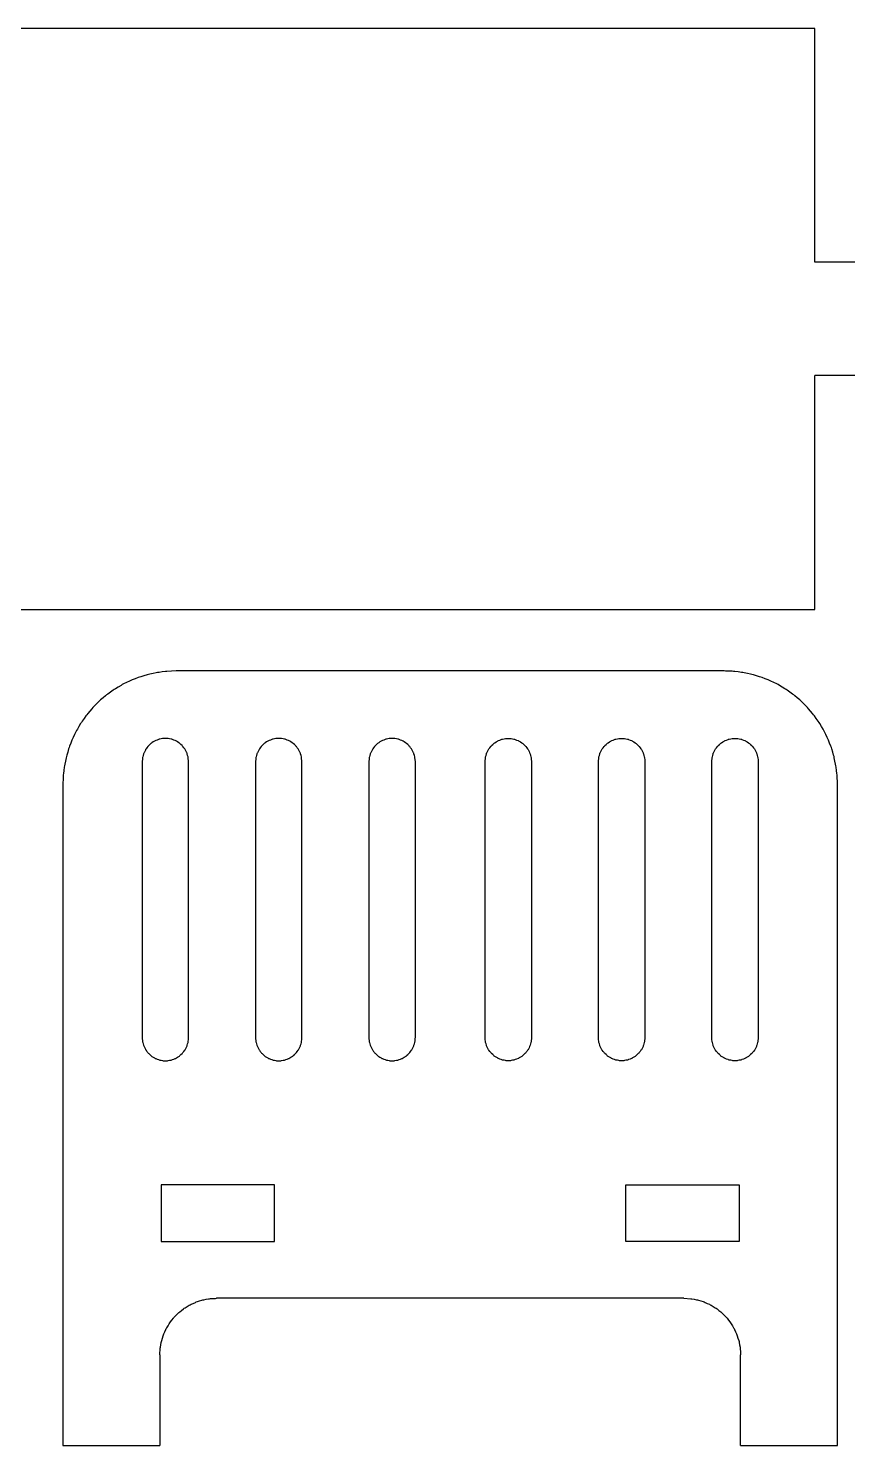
# Model space of a CAD drawing. Header units: centimetres. Extents: x -35.8 to 32.7, y -21 to 21.1.
# Drawn here: x -7.12 to 0.11, y 7.9 to 20.4 of the extents above; entities that cross this region are included whole.
import ezdxf

# ---------------------------------------------------------------- set-up
doc = ezdxf.new("R2010")
doc.units = ezdxf.units.CM
doc.header["$MEASUREMENT"] = 0
doc.layers.add('Capa 1', color=7, linetype='Continuous')

msp = doc.modelspace()

# ---------------------------------------------------------------- linework, layer by layer
at = {"layer": 'Capa 1', "color": 1, "lineweight": 25}
for points in [[(-0.18184, 20.40092), (-0.18184, 20.40092), (-13.84852, 20.40092), (-13.84852, 20.40092)], [(-0.18184, 18.3384), (-0.18184, 18.3384), (-0.18184, 20.40092), (-0.18184, 20.40092)], [(0.31815, 18.3384), (0.31815, 18.3384), (-0.18184, 18.3384), (-0.18184, 18.3384)], [(0.31815, 17.33842), (0.31815, 17.33842), (-0.18184, 17.33842), (-0.18184, 17.33842)], [(-0.18184, 15.2759), (-0.18184, 15.2759), (-0.18184, 17.33842), (-0.18184, 17.33842)], [(-13.84852, 15.2759), (-13.84852, 15.2759), (-0.18184, 15.2759), (-0.18184, 15.2759)], [(-0.98195, 14.73232), (-0.98195, 14.73232), (-5.81525, 14.73232), (-5.81525, 14.73232)], [(-6.1161, 13.93233), (-6.1161, 13.93233), (-6.1161, 11.49897), (-6.1161, 11.49897)], [(-5.7061, 11.49897), (-5.7061, 11.49897), (-5.7061, 13.93233), (-5.7061, 13.93233)], [(-5.11612, 13.93233), (-5.11612, 13.93233), (-5.11612, 11.49897), (-5.11612, 11.49897)], [(-4.70608, 11.49897), (-4.70608, 11.49897), (-4.70608, 13.93233), (-4.70608, 13.93233)], [(-4.1161, 13.93233), (-4.1161, 13.93233), (-4.1161, 11.49897), (-4.1161, 11.49897)], [(-3.7061, 11.49897), (-3.7061, 11.49897), (-3.7061, 13.93233), (-3.7061, 13.93233)], [(-3.0911, 11.49897), (-3.0911, 11.49897), (-3.0911, 13.93233), (-3.0911, 13.93233)], [(-2.6811, 13.93233), (-2.6811, 13.93233), (-2.6811, 11.49897), (-2.6811, 11.49897)], [(-2.09108, 11.49897), (-2.09108, 11.49897), (-2.09108, 13.93233), (-2.09108, 13.93233)], [(-1.68109, 13.93233), (-1.68109, 13.93233), (-1.68109, 11.49897), (-1.68109, 11.49897)], [(-1.0911, 11.49897), (-1.0911, 11.49897), (-1.0911, 13.93233), (-1.0911, 13.93233)], [(-0.6811, 13.93233), (-0.6811, 13.93233), (-0.6811, 11.49897), (-0.6811, 11.49897)], [(-6.81527, 13.73234), (-6.81527, 13.73234), (-6.81527, 7.89898), (-6.81527, 7.89898)], [(0.01807, 7.89898), (0.01807, 7.89898), (0.01807, 13.73234), (0.01807, 13.73234)], [(-5.9486, 10.19899), (-5.9486, 10.19899), (-5.9486, 9.69899), (-5.9486, 9.69899)], [(-4.94858, 10.19899), (-4.94858, 10.19899), (-5.9486, 10.19899), (-5.9486, 10.19899)], [(-4.94858, 9.69899), (-4.94858, 9.69899), (-4.94858, 10.19899), (-4.94858, 10.19899)], [(-1.84858, 10.19899), (-1.84858, 10.19899), (-0.8486, 10.19899), (-0.8486, 10.19899)], [(-1.84858, 9.69899), (-1.84858, 9.69899), (-1.84858, 10.19899), (-1.84858, 10.19899)], [(-0.8486, 10.19899), (-0.8486, 10.19899), (-0.8486, 9.69899), (-0.8486, 9.69899)], [(-5.9486, 9.69899), (-5.9486, 9.69899), (-4.94858, 9.69899), (-4.94858, 9.69899)], [(-0.8486, 9.69899), (-0.8486, 9.69899), (-1.84858, 9.69899), (-1.84858, 9.69899)], [(-1.3361, 9.199), (-1.3361, 9.199), (-5.4611, 9.199), (-5.4611, 9.199)], [(-5.96109, 8.69897), (-5.96109, 8.69897), (-5.96109, 7.89898), (-5.96109, 7.89898)], [(-0.83611, 7.89898), (-0.83611, 7.89898), (-0.83611, 8.69897), (-0.83611, 8.69897)], [(-6.81527, 7.89898), (-6.81527, 7.89898), (-5.96109, 7.89898), (-5.96109, 7.89898)], [(-0.83611, 7.89898), (-0.83611, 7.89898), (0.01807, 7.89898), (0.01807, 7.89898)]]:
    msp.add_open_spline(points, degree=3, dxfattribs=at)
for points, knots in [([(-5.81525, 14.73232), (-5.81525, 14.73232), (-5.89784, 14.7289), (-5.89784, 14.7289), (-5.89784, 14.7289), (-5.89784, 14.7289), (-5.97986, 14.7187), (-5.97986, 14.7187), (-5.97986, 14.7187), (-5.97986, 14.7187), (-6.06075, 14.70174), (-6.06075, 14.70174), (-6.06075, 14.70174), (-6.06075, 14.70174), (-6.13995, 14.67813), (-6.13995, 14.67813), (-6.13995, 14.67813), (-6.13995, 14.67813), (-6.21696, 14.64811), (-6.21696, 14.64811), (-6.21696, 14.64811), (-6.21696, 14.64811), (-6.29122, 14.61181), (-6.29122, 14.61181), (-6.29122, 14.61181), (-6.29122, 14.61181), (-6.3622, 14.56948), (-6.3622, 14.56948), (-6.3622, 14.56948), (-6.3622, 14.56948), (-6.42947, 14.52147), (-6.42947, 14.52147), (-6.42947, 14.52147), (-6.42947, 14.52147), (-6.49255, 14.46806), (-6.49255, 14.46806), (-6.49255, 14.46806), (-6.49255, 14.46806), (-6.55101, 14.4096), (-6.55101, 14.4096), (-6.55101, 14.4096), (-6.55101, 14.4096), (-6.60442, 14.34652), (-6.60442, 14.34652), (-6.60442, 14.34652), (-6.60442, 14.34652), (-6.65243, 14.27928), (-6.65243, 14.27928), (-6.65243, 14.27928), (-6.65243, 14.27928), (-6.69473, 14.20827), (-6.69473, 14.20827), (-6.69473, 14.20827), (-6.69473, 14.20827), (-6.73103, 14.13401), (-6.73103, 14.13401), (-6.73103, 14.13401), (-6.73103, 14.13401), (-6.76109, 14.05703), (-6.76109, 14.05703), (-6.76109, 14.05703), (-6.76109, 14.05703), (-6.78465, 13.9778), (-6.78465, 13.9778), (-6.78465, 13.9778), (-6.78465, 13.9778), (-6.80162, 13.89691), (-6.80162, 13.89691), (-6.80162, 13.89691), (-6.80162, 13.89691), (-6.81185, 13.81492), (-6.81185, 13.81492), (-6.81185, 13.81492), (-6.81185, 13.81492), (-6.81527, 13.73234), (-6.81527, 13.73234)], [0, 0, 0, 0, 0.05, 0.05, 0.05, 0.05000001, 0.1, 0.1, 0.1, 0.10000001, 0.15, 0.15, 0.15, 0.15000001, 0.2, 0.2, 0.2, 0.20000001, 0.25, 0.25, 0.25, 0.25000001, 0.3, 0.3, 0.3, 0.30000001, 0.35, 0.35, 0.35, 0.35000001, 0.4, 0.4, 0.4, 0.40000001, 0.45, 0.45, 0.45, 0.45000001, 0.5, 0.5, 0.5, 0.50000001, 0.55, 0.55, 0.55, 0.55000001, 0.6, 0.6, 0.6, 0.60000001, 0.65, 0.65, 0.65, 0.65000001, 0.7, 0.7, 0.7, 0.70000001, 0.75, 0.75, 0.75, 0.75000001, 0.8, 0.8, 0.8, 0.80000001, 0.85, 0.85, 0.85, 0.85000001, 0.9, 0.9, 0.9, 0.90000001, 1, 1, 1, 1]), ([(0.01807, 13.73234), (0.01807, 13.73234), (0.01465, 13.81492), (0.01465, 13.81492), (0.01465, 13.81492), (0.01465, 13.81492), (0.00442, 13.89691), (0.00442, 13.89691), (0.00442, 13.89691), (0.00442, 13.89691), (-0.01255, 13.9778), (-0.01255, 13.9778), (-0.01255, 13.9778), (-0.01255, 13.9778), (-0.03612, 14.05703), (-0.03612, 14.05703), (-0.03612, 14.05703), (-0.03612, 14.05703), (-0.06617, 14.13401), (-0.06617, 14.13401), (-0.06617, 14.13401), (-0.06617, 14.13401), (-0.10248, 14.20827), (-0.10248, 14.20827), (-0.10248, 14.20827), (-0.10248, 14.20827), (-0.14477, 14.27928), (-0.14477, 14.27928), (-0.14477, 14.27928), (-0.14477, 14.27928), (-0.19279, 14.34652), (-0.19279, 14.34652), (-0.19279, 14.34652), (-0.19279, 14.34652), (-0.2462, 14.4096), (-0.2462, 14.4096), (-0.2462, 14.4096), (-0.2462, 14.4096), (-0.30465, 14.46806), (-0.30465, 14.46806), (-0.30465, 14.46806), (-0.30465, 14.46806), (-0.36773, 14.52147), (-0.36773, 14.52147), (-0.36773, 14.52147), (-0.36773, 14.52147), (-0.43497, 14.56948), (-0.43497, 14.56948), (-0.43497, 14.56948), (-0.43497, 14.56948), (-0.50598, 14.61181), (-0.50598, 14.61181), (-0.50598, 14.61181), (-0.50598, 14.61181), (-0.58024, 14.64811), (-0.58024, 14.64811), (-0.58024, 14.64811), (-0.58024, 14.64811), (-0.65722, 14.67813), (-0.65722, 14.67813), (-0.65722, 14.67813), (-0.65722, 14.67813), (-0.73645, 14.70174), (-0.73645, 14.70174), (-0.73645, 14.70174), (-0.73645, 14.70174), (-0.81734, 14.7187), (-0.81734, 14.7187), (-0.81734, 14.7187), (-0.81734, 14.7187), (-0.89937, 14.7289), (-0.89937, 14.7289), (-0.89937, 14.7289), (-0.89937, 14.7289), (-0.98195, 14.73232), (-0.98195, 14.73232)], [0, 0, 0, 0, 0.05, 0.05, 0.05, 0.05000001, 0.1, 0.1, 0.1, 0.10000001, 0.15, 0.15, 0.15, 0.15000001, 0.2, 0.2, 0.2, 0.20000001, 0.25, 0.25, 0.25, 0.25000001, 0.3, 0.3, 0.3, 0.30000001, 0.35, 0.35, 0.35, 0.35000001, 0.4, 0.4, 0.4, 0.40000001, 0.45, 0.45, 0.45, 0.45000001, 0.5, 0.5, 0.5, 0.50000001, 0.55, 0.55, 0.55, 0.55000001, 0.6, 0.6, 0.6, 0.60000001, 0.65, 0.65, 0.65, 0.65000001, 0.7, 0.7, 0.7, 0.70000001, 0.75, 0.75, 0.75, 0.75000001, 0.8, 0.8, 0.8, 0.80000001, 0.85, 0.85, 0.85, 0.85000001, 0.9, 0.9, 0.9, 0.90000001, 1, 1, 1, 1]), ([(-5.7061, 13.93233), (-5.7061, 13.93233), (-5.7096, 13.97), (-5.7096, 13.97), (-5.7096, 13.97), (-5.7096, 13.97), (-5.71993, 14.00637), (-5.71993, 14.00637), (-5.71993, 14.00637), (-5.71993, 14.00637), (-5.7368, 14.04024), (-5.7368, 14.04024), (-5.7368, 14.04024), (-5.7368, 14.04024), (-5.75962, 14.07044), (-5.75962, 14.07044), (-5.75962, 14.07044), (-5.75962, 14.07044), (-5.78756, 14.09591), (-5.78756, 14.09591), (-5.78756, 14.09591), (-5.78756, 14.09591), (-5.81973, 14.11584), (-5.81973, 14.11584), (-5.81973, 14.11584), (-5.81973, 14.11584), (-5.85501, 14.12949), (-5.85501, 14.12949), (-5.85501, 14.12949), (-5.85501, 14.12949), (-5.89219, 14.13644), (-5.89219, 14.13644), (-5.89219, 14.13644), (-5.89219, 14.13644), (-5.93001, 14.13644), (-5.93001, 14.13644), (-5.93001, 14.13644), (-5.93001, 14.13644), (-5.96719, 14.12949), (-5.96719, 14.12949), (-5.96719, 14.12949), (-5.96719, 14.12949), (-6.00247, 14.11584), (-6.00247, 14.11584), (-6.00247, 14.11584), (-6.00247, 14.11584), (-6.03465, 14.09591), (-6.03465, 14.09591), (-6.03465, 14.09591), (-6.03465, 14.09591), (-6.06259, 14.07044), (-6.06259, 14.07044), (-6.06259, 14.07044), (-6.06259, 14.07044), (-6.08541, 14.04024), (-6.08541, 14.04024), (-6.08541, 14.04024), (-6.08541, 14.04024), (-6.10227, 14.00637), (-6.10227, 14.00637), (-6.10227, 14.00637), (-6.10227, 14.00637), (-6.11261, 13.97), (-6.11261, 13.97), (-6.11261, 13.97), (-6.11261, 13.97), (-6.1161, 13.93233), (-6.1161, 13.93233)], [0, 0, 0, 0, 0.05555556, 0.05555556, 0.05555556, 0.05555557, 0.11111111, 0.11111111, 0.11111111, 0.11111112, 0.16666667, 0.16666667, 0.16666667, 0.16666668, 0.22222222, 0.22222222, 0.22222222, 0.22222223, 0.27777778, 0.27777778, 0.27777778, 0.27777779, 0.33333333, 0.33333333, 0.33333333, 0.33333334, 0.38888889, 0.38888889, 0.38888889, 0.3888889, 0.44444444, 0.44444444, 0.44444444, 0.44444445, 0.5, 0.5, 0.5, 0.50000001, 0.55555556, 0.55555556, 0.55555556, 0.55555557, 0.61111111, 0.61111111, 0.61111111, 0.61111112, 0.66666667, 0.66666667, 0.66666667, 0.66666668, 0.72222222, 0.72222222, 0.72222222, 0.72222223, 0.77777778, 0.77777778, 0.77777778, 0.77777779, 0.83333333, 0.83333333, 0.83333333, 0.83333334, 0.88888889, 0.88888889, 0.88888889, 0.8888889, 1, 1, 1, 1]), ([(-4.70608, 13.93233), (-4.70608, 13.93233), (-4.70958, 13.97), (-4.70958, 13.97), (-4.70958, 13.97), (-4.70958, 13.97), (-4.71995, 14.00637), (-4.71995, 14.00637), (-4.71995, 14.00637), (-4.71995, 14.00637), (-4.73681, 14.04024), (-4.73681, 14.04024), (-4.73681, 14.04024), (-4.73681, 14.04024), (-4.7596, 14.07044), (-4.7596, 14.07044), (-4.7596, 14.07044), (-4.7596, 14.07044), (-4.78758, 14.09591), (-4.78758, 14.09591), (-4.78758, 14.09591), (-4.78758, 14.09591), (-4.81971, 14.11584), (-4.81971, 14.11584), (-4.81971, 14.11584), (-4.81971, 14.11584), (-4.85499, 14.12949), (-4.85499, 14.12949), (-4.85499, 14.12949), (-4.85499, 14.12949), (-4.89217, 14.13644), (-4.89217, 14.13644), (-4.89217, 14.13644), (-4.89217, 14.13644), (-4.93003, 14.13644), (-4.93003, 14.13644), (-4.93003, 14.13644), (-4.93003, 14.13644), (-4.96721, 14.12949), (-4.96721, 14.12949), (-4.96721, 14.12949), (-4.96721, 14.12949), (-5.00249, 14.11584), (-5.00249, 14.11584), (-5.00249, 14.11584), (-5.00249, 14.11584), (-5.03463, 14.09591), (-5.03463, 14.09591), (-5.03463, 14.09591), (-5.03463, 14.09591), (-5.0626, 14.07044), (-5.0626, 14.07044), (-5.0626, 14.07044), (-5.0626, 14.07044), (-5.08539, 14.04024), (-5.08539, 14.04024), (-5.08539, 14.04024), (-5.08539, 14.04024), (-5.10225, 14.00637), (-5.10225, 14.00637), (-5.10225, 14.00637), (-5.10225, 14.00637), (-5.11259, 13.97), (-5.11259, 13.97), (-5.11259, 13.97), (-5.11259, 13.97), (-5.11612, 13.93233), (-5.11612, 13.93233)], [0, 0, 0, 0, 0.05555556, 0.05555556, 0.05555556, 0.05555557, 0.11111111, 0.11111111, 0.11111111, 0.11111112, 0.16666667, 0.16666667, 0.16666667, 0.16666668, 0.22222222, 0.22222222, 0.22222222, 0.22222223, 0.27777778, 0.27777778, 0.27777778, 0.27777779, 0.33333333, 0.33333333, 0.33333333, 0.33333334, 0.38888889, 0.38888889, 0.38888889, 0.3888889, 0.44444444, 0.44444444, 0.44444444, 0.44444445, 0.5, 0.5, 0.5, 0.50000001, 0.55555556, 0.55555556, 0.55555556, 0.55555557, 0.61111111, 0.61111111, 0.61111111, 0.61111112, 0.66666667, 0.66666667, 0.66666667, 0.66666668, 0.72222222, 0.72222222, 0.72222222, 0.72222223, 0.77777778, 0.77777778, 0.77777778, 0.77777779, 0.83333333, 0.83333333, 0.83333333, 0.83333334, 0.88888889, 0.88888889, 0.88888889, 0.8888889, 1, 1, 1, 1]), ([(-3.7061, 13.93233), (-3.7061, 13.93233), (-3.70959, 13.97), (-3.70959, 13.97), (-3.70959, 13.97), (-3.70959, 13.97), (-3.71993, 14.00637), (-3.71993, 14.00637), (-3.71993, 14.00637), (-3.71993, 14.00637), (-3.73679, 14.04024), (-3.73679, 14.04024), (-3.73679, 14.04024), (-3.73679, 14.04024), (-3.75962, 14.07044), (-3.75962, 14.07044), (-3.75962, 14.07044), (-3.75962, 14.07044), (-3.78756, 14.09591), (-3.78756, 14.09591), (-3.78756, 14.09591), (-3.78756, 14.09591), (-3.81973, 14.11584), (-3.81973, 14.11584), (-3.81973, 14.11584), (-3.81973, 14.11584), (-3.85501, 14.12949), (-3.85501, 14.12949), (-3.85501, 14.12949), (-3.85501, 14.12949), (-3.89219, 14.13644), (-3.89219, 14.13644), (-3.89219, 14.13644), (-3.89219, 14.13644), (-3.93001, 14.13644), (-3.93001, 14.13644), (-3.93001, 14.13644), (-3.93001, 14.13644), (-3.96719, 14.12949), (-3.96719, 14.12949), (-3.96719, 14.12949), (-3.96719, 14.12949), (-4.00247, 14.11584), (-4.00247, 14.11584), (-4.00247, 14.11584), (-4.00247, 14.11584), (-4.03464, 14.09591), (-4.03464, 14.09591), (-4.03464, 14.09591), (-4.03464, 14.09591), (-4.06258, 14.07044), (-4.06258, 14.07044), (-4.06258, 14.07044), (-4.06258, 14.07044), (-4.08541, 14.04024), (-4.08541, 14.04024), (-4.08541, 14.04024), (-4.08541, 14.04024), (-4.10227, 14.00637), (-4.10227, 14.00637), (-4.10227, 14.00637), (-4.10227, 14.00637), (-4.11261, 13.97), (-4.11261, 13.97), (-4.11261, 13.97), (-4.11261, 13.97), (-4.1161, 13.93233), (-4.1161, 13.93233)], [0, 0, 0, 0, 0.05555556, 0.05555556, 0.05555556, 0.05555557, 0.11111111, 0.11111111, 0.11111111, 0.11111112, 0.16666667, 0.16666667, 0.16666667, 0.16666668, 0.22222222, 0.22222222, 0.22222222, 0.22222223, 0.27777778, 0.27777778, 0.27777778, 0.27777779, 0.33333333, 0.33333333, 0.33333333, 0.33333334, 0.38888889, 0.38888889, 0.38888889, 0.3888889, 0.44444444, 0.44444444, 0.44444444, 0.44444445, 0.5, 0.5, 0.5, 0.50000001, 0.55555556, 0.55555556, 0.55555556, 0.55555557, 0.61111111, 0.61111111, 0.61111111, 0.61111112, 0.66666667, 0.66666667, 0.66666667, 0.66666668, 0.72222222, 0.72222222, 0.72222222, 0.72222223, 0.77777778, 0.77777778, 0.77777778, 0.77777779, 0.83333333, 0.83333333, 0.83333333, 0.83333334, 0.88888889, 0.88888889, 0.88888889, 0.8888889, 1, 1, 1, 1]), ([(-3.0911, 13.93233), (-3.0911, 13.93233), (-3.08761, 13.97), (-3.08761, 13.97), (-3.08761, 13.97), (-3.08761, 13.97), (-3.07724, 14.00637), (-3.07724, 14.00637), (-3.07724, 14.00637), (-3.07724, 14.00637), (-3.06041, 14.04024), (-3.06041, 14.04024), (-3.06041, 14.04024), (-3.06041, 14.04024), (-3.03759, 14.07044), (-3.03759, 14.07044), (-3.03759, 14.07044), (-3.03759, 14.07044), (-3.00965, 14.09591), (-3.00965, 14.09591), (-3.00965, 14.09591), (-3.00965, 14.09591), (-2.97747, 14.11584), (-2.97747, 14.11584), (-2.97747, 14.11584), (-2.97747, 14.11584), (-2.9422, 14.12949), (-2.9422, 14.12949), (-2.9422, 14.12949), (-2.9422, 14.12949), (-2.90501, 14.13644), (-2.90501, 14.13644), (-2.90501, 14.13644), (-2.90501, 14.13644), (-2.86719, 14.13644), (-2.86719, 14.13644), (-2.86719, 14.13644), (-2.86719, 14.13644), (-2.83001, 14.12949), (-2.83001, 14.12949), (-2.83001, 14.12949), (-2.83001, 14.12949), (-2.79473, 14.11584), (-2.79473, 14.11584), (-2.79473, 14.11584), (-2.79473, 14.11584), (-2.76256, 14.09591), (-2.76256, 14.09591), (-2.76256, 14.09591), (-2.76256, 14.09591), (-2.73462, 14.07044), (-2.73462, 14.07044), (-2.73462, 14.07044), (-2.73462, 14.07044), (-2.7118, 14.04024), (-2.7118, 14.04024), (-2.7118, 14.04024), (-2.7118, 14.04024), (-2.69493, 14.00637), (-2.69493, 14.00637), (-2.69493, 14.00637), (-2.69493, 14.00637), (-2.6846, 13.97), (-2.6846, 13.97), (-2.6846, 13.97), (-2.6846, 13.97), (-2.6811, 13.93233), (-2.6811, 13.93233)], [0, 0, 0, 0, 0.05555556, 0.05555556, 0.05555556, 0.05555557, 0.11111111, 0.11111111, 0.11111111, 0.11111112, 0.16666667, 0.16666667, 0.16666667, 0.16666668, 0.22222222, 0.22222222, 0.22222222, 0.22222223, 0.27777778, 0.27777778, 0.27777778, 0.27777779, 0.33333333, 0.33333333, 0.33333333, 0.33333334, 0.38888889, 0.38888889, 0.38888889, 0.3888889, 0.44444444, 0.44444444, 0.44444444, 0.44444445, 0.5, 0.5, 0.5, 0.50000001, 0.55555556, 0.55555556, 0.55555556, 0.55555557, 0.61111111, 0.61111111, 0.61111111, 0.61111112, 0.66666667, 0.66666667, 0.66666667, 0.66666668, 0.72222222, 0.72222222, 0.72222222, 0.72222223, 0.77777778, 0.77777778, 0.77777778, 0.77777779, 0.83333333, 0.83333333, 0.83333333, 0.83333334, 0.88888889, 0.88888889, 0.88888889, 0.8888889, 1, 1, 1, 1]), ([(-2.09108, 13.93233), (-2.09108, 13.93233), (-2.08763, 13.97), (-2.08763, 13.97), (-2.08763, 13.97), (-2.08763, 13.97), (-2.07725, 14.00637), (-2.07725, 14.00637), (-2.07725, 14.00637), (-2.07725, 14.00637), (-2.06039, 14.04024), (-2.06039, 14.04024), (-2.06039, 14.04024), (-2.06039, 14.04024), (-2.0376, 14.07044), (-2.0376, 14.07044), (-2.0376, 14.07044), (-2.0376, 14.07044), (-2.00963, 14.09591), (-2.00963, 14.09591), (-2.00963, 14.09591), (-2.00963, 14.09591), (-1.97749, 14.11584), (-1.97749, 14.11584), (-1.97749, 14.11584), (-1.97749, 14.11584), (-1.94221, 14.12949), (-1.94221, 14.12949), (-1.94221, 14.12949), (-1.94221, 14.12949), (-1.90503, 14.13644), (-1.90503, 14.13644), (-1.90503, 14.13644), (-1.90503, 14.13644), (-1.86718, 14.13644), (-1.86718, 14.13644), (-1.86718, 14.13644), (-1.86718, 14.13644), (-1.82999, 14.12949), (-1.82999, 14.12949), (-1.82999, 14.12949), (-1.82999, 14.12949), (-1.79472, 14.11584), (-1.79472, 14.11584), (-1.79472, 14.11584), (-1.79472, 14.11584), (-1.76258, 14.09591), (-1.76258, 14.09591), (-1.76258, 14.09591), (-1.76258, 14.09591), (-1.7346, 14.07044), (-1.7346, 14.07044), (-1.7346, 14.07044), (-1.7346, 14.07044), (-1.71181, 14.04024), (-1.71181, 14.04024), (-1.71181, 14.04024), (-1.71181, 14.04024), (-1.69495, 14.00637), (-1.69495, 14.00637), (-1.69495, 14.00637), (-1.69495, 14.00637), (-1.68458, 13.97), (-1.68458, 13.97), (-1.68458, 13.97), (-1.68458, 13.97), (-1.68109, 13.93233), (-1.68109, 13.93233)], [0, 0, 0, 0, 0.05555556, 0.05555556, 0.05555556, 0.05555557, 0.11111111, 0.11111111, 0.11111111, 0.11111112, 0.16666667, 0.16666667, 0.16666667, 0.16666668, 0.22222222, 0.22222222, 0.22222222, 0.22222223, 0.27777778, 0.27777778, 0.27777778, 0.27777779, 0.33333333, 0.33333333, 0.33333333, 0.33333334, 0.38888889, 0.38888889, 0.38888889, 0.3888889, 0.44444444, 0.44444444, 0.44444444, 0.44444445, 0.5, 0.5, 0.5, 0.50000001, 0.55555556, 0.55555556, 0.55555556, 0.55555557, 0.61111111, 0.61111111, 0.61111111, 0.61111112, 0.66666667, 0.66666667, 0.66666667, 0.66666668, 0.72222222, 0.72222222, 0.72222222, 0.72222223, 0.77777778, 0.77777778, 0.77777778, 0.77777779, 0.83333333, 0.83333333, 0.83333333, 0.83333334, 0.88888889, 0.88888889, 0.88888889, 0.8888889, 1, 1, 1, 1]), ([(-1.0911, 13.93233), (-1.0911, 13.93233), (-1.08761, 13.97), (-1.08761, 13.97), (-1.08761, 13.97), (-1.08761, 13.97), (-1.07727, 14.00637), (-1.07727, 14.00637), (-1.07727, 14.00637), (-1.07727, 14.00637), (-1.06041, 14.04024), (-1.06041, 14.04024), (-1.06041, 14.04024), (-1.06041, 14.04024), (-1.03758, 14.07044), (-1.03758, 14.07044), (-1.03758, 14.07044), (-1.03758, 14.07044), (-1.00964, 14.09591), (-1.00964, 14.09591), (-1.00964, 14.09591), (-1.00964, 14.09591), (-0.97747, 14.11584), (-0.97747, 14.11584), (-0.97747, 14.11584), (-0.97747, 14.11584), (-0.94219, 14.12949), (-0.94219, 14.12949), (-0.94219, 14.12949), (-0.94219, 14.12949), (-0.90501, 14.13644), (-0.90501, 14.13644), (-0.90501, 14.13644), (-0.90501, 14.13644), (-0.86719, 14.13644), (-0.86719, 14.13644), (-0.86719, 14.13644), (-0.86719, 14.13644), (-0.83001, 14.12949), (-0.83001, 14.12949), (-0.83001, 14.12949), (-0.83001, 14.12949), (-0.79473, 14.11584), (-0.79473, 14.11584), (-0.79473, 14.11584), (-0.79473, 14.11584), (-0.76256, 14.09591), (-0.76256, 14.09591), (-0.76256, 14.09591), (-0.76256, 14.09591), (-0.73462, 14.07044), (-0.73462, 14.07044), (-0.73462, 14.07044), (-0.73462, 14.07044), (-0.71179, 14.04024), (-0.71179, 14.04024), (-0.71179, 14.04024), (-0.71179, 14.04024), (-0.69493, 14.00637), (-0.69493, 14.00637), (-0.69493, 14.00637), (-0.69493, 14.00637), (-0.68459, 13.97), (-0.68459, 13.97), (-0.68459, 13.97), (-0.68459, 13.97), (-0.6811, 13.93233), (-0.6811, 13.93233)], [0, 0, 0, 0, 0.05555556, 0.05555556, 0.05555556, 0.05555557, 0.11111111, 0.11111111, 0.11111111, 0.11111112, 0.16666667, 0.16666667, 0.16666667, 0.16666668, 0.22222222, 0.22222222, 0.22222222, 0.22222223, 0.27777778, 0.27777778, 0.27777778, 0.27777779, 0.33333333, 0.33333333, 0.33333333, 0.33333334, 0.38888889, 0.38888889, 0.38888889, 0.3888889, 0.44444444, 0.44444444, 0.44444444, 0.44444445, 0.5, 0.5, 0.5, 0.50000001, 0.55555556, 0.55555556, 0.55555556, 0.55555557, 0.61111111, 0.61111111, 0.61111111, 0.61111112, 0.66666667, 0.66666667, 0.66666667, 0.66666668, 0.72222222, 0.72222222, 0.72222222, 0.72222223, 0.77777778, 0.77777778, 0.77777778, 0.77777779, 0.83333333, 0.83333333, 0.83333333, 0.83333334, 0.88888889, 0.88888889, 0.88888889, 0.8888889, 1, 1, 1, 1]), ([(-6.1161, 11.49897), (-6.1161, 11.49897), (-6.11261, 11.46133), (-6.11261, 11.46133), (-6.11261, 11.46133), (-6.11261, 11.46133), (-6.10227, 11.42492), (-6.10227, 11.42492), (-6.10227, 11.42492), (-6.10227, 11.42492), (-6.08541, 11.39106), (-6.08541, 11.39106), (-6.08541, 11.39106), (-6.08541, 11.39106), (-6.06259, 11.36089), (-6.06259, 11.36089), (-6.06259, 11.36089), (-6.06259, 11.36089), (-6.03465, 11.33539), (-6.03465, 11.33539), (-6.03465, 11.33539), (-6.03465, 11.33539), (-6.00247, 11.31549), (-6.00247, 11.31549), (-6.00247, 11.31549), (-6.00247, 11.31549), (-5.96719, 11.3018), (-5.96719, 11.3018), (-5.96719, 11.3018), (-5.96719, 11.3018), (-5.93001, 11.29485), (-5.93001, 11.29485), (-5.93001, 11.29485), (-5.93001, 11.29485), (-5.89219, 11.29485), (-5.89219, 11.29485), (-5.89219, 11.29485), (-5.89219, 11.29485), (-5.85501, 11.3018), (-5.85501, 11.3018), (-5.85501, 11.3018), (-5.85501, 11.3018), (-5.81973, 11.31549), (-5.81973, 11.31549), (-5.81973, 11.31549), (-5.81973, 11.31549), (-5.78756, 11.33539), (-5.78756, 11.33539), (-5.78756, 11.33539), (-5.78756, 11.33539), (-5.75962, 11.36089), (-5.75962, 11.36089), (-5.75962, 11.36089), (-5.75962, 11.36089), (-5.7368, 11.39106), (-5.7368, 11.39106), (-5.7368, 11.39106), (-5.7368, 11.39106), (-5.71993, 11.42492), (-5.71993, 11.42492), (-5.71993, 11.42492), (-5.71993, 11.42492), (-5.7096, 11.46133), (-5.7096, 11.46133), (-5.7096, 11.46133), (-5.7096, 11.46133), (-5.7061, 11.49897), (-5.7061, 11.49897)], [0, 0, 0, 0, 0.05555556, 0.05555556, 0.05555556, 0.05555557, 0.11111111, 0.11111111, 0.11111111, 0.11111112, 0.16666667, 0.16666667, 0.16666667, 0.16666668, 0.22222222, 0.22222222, 0.22222222, 0.22222223, 0.27777778, 0.27777778, 0.27777778, 0.27777779, 0.33333333, 0.33333333, 0.33333333, 0.33333334, 0.38888889, 0.38888889, 0.38888889, 0.3888889, 0.44444444, 0.44444444, 0.44444444, 0.44444445, 0.5, 0.5, 0.5, 0.50000001, 0.55555556, 0.55555556, 0.55555556, 0.55555557, 0.61111111, 0.61111111, 0.61111111, 0.61111112, 0.66666667, 0.66666667, 0.66666667, 0.66666668, 0.72222222, 0.72222222, 0.72222222, 0.72222223, 0.77777778, 0.77777778, 0.77777778, 0.77777779, 0.83333333, 0.83333333, 0.83333333, 0.83333334, 0.88888889, 0.88888889, 0.88888889, 0.8888889, 1, 1, 1, 1]), ([(-5.11612, 11.49897), (-5.11612, 11.49897), (-5.11259, 11.46133), (-5.11259, 11.46133), (-5.11259, 11.46133), (-5.11259, 11.46133), (-5.10225, 11.42492), (-5.10225, 11.42492), (-5.10225, 11.42492), (-5.10225, 11.42492), (-5.08539, 11.39106), (-5.08539, 11.39106), (-5.08539, 11.39106), (-5.08539, 11.39106), (-5.0626, 11.36089), (-5.0626, 11.36089), (-5.0626, 11.36089), (-5.0626, 11.36089), (-5.03463, 11.33539), (-5.03463, 11.33539), (-5.03463, 11.33539), (-5.03463, 11.33539), (-5.00249, 11.31549), (-5.00249, 11.31549), (-5.00249, 11.31549), (-5.00249, 11.31549), (-4.96721, 11.3018), (-4.96721, 11.3018), (-4.96721, 11.3018), (-4.96721, 11.3018), (-4.93003, 11.29485), (-4.93003, 11.29485), (-4.93003, 11.29485), (-4.93003, 11.29485), (-4.89217, 11.29485), (-4.89217, 11.29485), (-4.89217, 11.29485), (-4.89217, 11.29485), (-4.85499, 11.3018), (-4.85499, 11.3018), (-4.85499, 11.3018), (-4.85499, 11.3018), (-4.81971, 11.31549), (-4.81971, 11.31549), (-4.81971, 11.31549), (-4.81971, 11.31549), (-4.78758, 11.33539), (-4.78758, 11.33539), (-4.78758, 11.33539), (-4.78758, 11.33539), (-4.7596, 11.36089), (-4.7596, 11.36089), (-4.7596, 11.36089), (-4.7596, 11.36089), (-4.73681, 11.39106), (-4.73681, 11.39106), (-4.73681, 11.39106), (-4.73681, 11.39106), (-4.71995, 11.42492), (-4.71995, 11.42492), (-4.71995, 11.42492), (-4.71995, 11.42492), (-4.70958, 11.46133), (-4.70958, 11.46133), (-4.70958, 11.46133), (-4.70958, 11.46133), (-4.70608, 11.49897), (-4.70608, 11.49897)], [0, 0, 0, 0, 0.05555556, 0.05555556, 0.05555556, 0.05555557, 0.11111111, 0.11111111, 0.11111111, 0.11111112, 0.16666667, 0.16666667, 0.16666667, 0.16666668, 0.22222222, 0.22222222, 0.22222222, 0.22222223, 0.27777778, 0.27777778, 0.27777778, 0.27777779, 0.33333333, 0.33333333, 0.33333333, 0.33333334, 0.38888889, 0.38888889, 0.38888889, 0.3888889, 0.44444444, 0.44444444, 0.44444444, 0.44444445, 0.5, 0.5, 0.5, 0.50000001, 0.55555556, 0.55555556, 0.55555556, 0.55555557, 0.61111111, 0.61111111, 0.61111111, 0.61111112, 0.66666667, 0.66666667, 0.66666667, 0.66666668, 0.72222222, 0.72222222, 0.72222222, 0.72222223, 0.77777778, 0.77777778, 0.77777778, 0.77777779, 0.83333333, 0.83333333, 0.83333333, 0.83333334, 0.88888889, 0.88888889, 0.88888889, 0.8888889, 1, 1, 1, 1]), ([(-4.1161, 11.49897), (-4.1161, 11.49897), (-4.11261, 11.46133), (-4.11261, 11.46133), (-4.11261, 11.46133), (-4.11261, 11.46133), (-4.10227, 11.42492), (-4.10227, 11.42492), (-4.10227, 11.42492), (-4.10227, 11.42492), (-4.08541, 11.39106), (-4.08541, 11.39106), (-4.08541, 11.39106), (-4.08541, 11.39106), (-4.06258, 11.36089), (-4.06258, 11.36089), (-4.06258, 11.36089), (-4.06258, 11.36089), (-4.03464, 11.33539), (-4.03464, 11.33539), (-4.03464, 11.33539), (-4.03464, 11.33539), (-4.00247, 11.31549), (-4.00247, 11.31549), (-4.00247, 11.31549), (-4.00247, 11.31549), (-3.96719, 11.3018), (-3.96719, 11.3018), (-3.96719, 11.3018), (-3.96719, 11.3018), (-3.93001, 11.29485), (-3.93001, 11.29485), (-3.93001, 11.29485), (-3.93001, 11.29485), (-3.89219, 11.29485), (-3.89219, 11.29485), (-3.89219, 11.29485), (-3.89219, 11.29485), (-3.85501, 11.3018), (-3.85501, 11.3018), (-3.85501, 11.3018), (-3.85501, 11.3018), (-3.81973, 11.31549), (-3.81973, 11.31549), (-3.81973, 11.31549), (-3.81973, 11.31549), (-3.78756, 11.33539), (-3.78756, 11.33539), (-3.78756, 11.33539), (-3.78756, 11.33539), (-3.75962, 11.36089), (-3.75962, 11.36089), (-3.75962, 11.36089), (-3.75962, 11.36089), (-3.73679, 11.39106), (-3.73679, 11.39106), (-3.73679, 11.39106), (-3.73679, 11.39106), (-3.71993, 11.42492), (-3.71993, 11.42492), (-3.71993, 11.42492), (-3.71993, 11.42492), (-3.70959, 11.46133), (-3.70959, 11.46133), (-3.70959, 11.46133), (-3.70959, 11.46133), (-3.7061, 11.49897), (-3.7061, 11.49897)], [0, 0, 0, 0, 0.05555556, 0.05555556, 0.05555556, 0.05555557, 0.11111111, 0.11111111, 0.11111111, 0.11111112, 0.16666667, 0.16666667, 0.16666667, 0.16666668, 0.22222222, 0.22222222, 0.22222222, 0.22222223, 0.27777778, 0.27777778, 0.27777778, 0.27777779, 0.33333333, 0.33333333, 0.33333333, 0.33333334, 0.38888889, 0.38888889, 0.38888889, 0.3888889, 0.44444444, 0.44444444, 0.44444444, 0.44444445, 0.5, 0.5, 0.5, 0.50000001, 0.55555556, 0.55555556, 0.55555556, 0.55555557, 0.61111111, 0.61111111, 0.61111111, 0.61111112, 0.66666667, 0.66666667, 0.66666667, 0.66666668, 0.72222222, 0.72222222, 0.72222222, 0.72222223, 0.77777778, 0.77777778, 0.77777778, 0.77777779, 0.83333333, 0.83333333, 0.83333333, 0.83333334, 0.88888889, 0.88888889, 0.88888889, 0.8888889, 1, 1, 1, 1]), ([(-2.6811, 11.49897), (-2.6811, 11.49897), (-2.6846, 11.46133), (-2.6846, 11.46133), (-2.6846, 11.46133), (-2.6846, 11.46133), (-2.69493, 11.42492), (-2.69493, 11.42492), (-2.69493, 11.42492), (-2.69493, 11.42492), (-2.7118, 11.39106), (-2.7118, 11.39106), (-2.7118, 11.39106), (-2.7118, 11.39106), (-2.73462, 11.36089), (-2.73462, 11.36089), (-2.73462, 11.36089), (-2.73462, 11.36089), (-2.76256, 11.33539), (-2.76256, 11.33539), (-2.76256, 11.33539), (-2.76256, 11.33539), (-2.79473, 11.31549), (-2.79473, 11.31549), (-2.79473, 11.31549), (-2.79473, 11.31549), (-2.83001, 11.3018), (-2.83001, 11.3018), (-2.83001, 11.3018), (-2.83001, 11.3018), (-2.86719, 11.29485), (-2.86719, 11.29485), (-2.86719, 11.29485), (-2.86719, 11.29485), (-2.90501, 11.29485), (-2.90501, 11.29485), (-2.90501, 11.29485), (-2.90501, 11.29485), (-2.9422, 11.3018), (-2.9422, 11.3018), (-2.9422, 11.3018), (-2.9422, 11.3018), (-2.97747, 11.31549), (-2.97747, 11.31549), (-2.97747, 11.31549), (-2.97747, 11.31549), (-3.00965, 11.33539), (-3.00965, 11.33539), (-3.00965, 11.33539), (-3.00965, 11.33539), (-3.03759, 11.36089), (-3.03759, 11.36089), (-3.03759, 11.36089), (-3.03759, 11.36089), (-3.06041, 11.39106), (-3.06041, 11.39106), (-3.06041, 11.39106), (-3.06041, 11.39106), (-3.07724, 11.42492), (-3.07724, 11.42492), (-3.07724, 11.42492), (-3.07724, 11.42492), (-3.08761, 11.46133), (-3.08761, 11.46133), (-3.08761, 11.46133), (-3.08761, 11.46133), (-3.0911, 11.49897), (-3.0911, 11.49897)], [0, 0, 0, 0, 0.05555556, 0.05555556, 0.05555556, 0.05555557, 0.11111111, 0.11111111, 0.11111111, 0.11111112, 0.16666667, 0.16666667, 0.16666667, 0.16666668, 0.22222222, 0.22222222, 0.22222222, 0.22222223, 0.27777778, 0.27777778, 0.27777778, 0.27777779, 0.33333333, 0.33333333, 0.33333333, 0.33333334, 0.38888889, 0.38888889, 0.38888889, 0.3888889, 0.44444444, 0.44444444, 0.44444444, 0.44444445, 0.5, 0.5, 0.5, 0.50000001, 0.55555556, 0.55555556, 0.55555556, 0.55555557, 0.61111111, 0.61111111, 0.61111111, 0.61111112, 0.66666667, 0.66666667, 0.66666667, 0.66666668, 0.72222222, 0.72222222, 0.72222222, 0.72222223, 0.77777778, 0.77777778, 0.77777778, 0.77777779, 0.83333333, 0.83333333, 0.83333333, 0.83333334, 0.88888889, 0.88888889, 0.88888889, 0.8888889, 1, 1, 1, 1]), ([(-1.68109, 11.49897), (-1.68109, 11.49897), (-1.68458, 11.46133), (-1.68458, 11.46133), (-1.68458, 11.46133), (-1.68458, 11.46133), (-1.69495, 11.42492), (-1.69495, 11.42492), (-1.69495, 11.42492), (-1.69495, 11.42492), (-1.71181, 11.39106), (-1.71181, 11.39106), (-1.71181, 11.39106), (-1.71181, 11.39106), (-1.7346, 11.36089), (-1.7346, 11.36089), (-1.7346, 11.36089), (-1.7346, 11.36089), (-1.76258, 11.33539), (-1.76258, 11.33539), (-1.76258, 11.33539), (-1.76258, 11.33539), (-1.79472, 11.31549), (-1.79472, 11.31549), (-1.79472, 11.31549), (-1.79472, 11.31549), (-1.82999, 11.3018), (-1.82999, 11.3018), (-1.82999, 11.3018), (-1.82999, 11.3018), (-1.86718, 11.29485), (-1.86718, 11.29485), (-1.86718, 11.29485), (-1.86718, 11.29485), (-1.90503, 11.29485), (-1.90503, 11.29485), (-1.90503, 11.29485), (-1.90503, 11.29485), (-1.94221, 11.3018), (-1.94221, 11.3018), (-1.94221, 11.3018), (-1.94221, 11.3018), (-1.97749, 11.31549), (-1.97749, 11.31549), (-1.97749, 11.31549), (-1.97749, 11.31549), (-2.00963, 11.33539), (-2.00963, 11.33539), (-2.00963, 11.33539), (-2.00963, 11.33539), (-2.0376, 11.36089), (-2.0376, 11.36089), (-2.0376, 11.36089), (-2.0376, 11.36089), (-2.06039, 11.39106), (-2.06039, 11.39106), (-2.06039, 11.39106), (-2.06039, 11.39106), (-2.07725, 11.42492), (-2.07725, 11.42492), (-2.07725, 11.42492), (-2.07725, 11.42492), (-2.08763, 11.46133), (-2.08763, 11.46133), (-2.08763, 11.46133), (-2.08763, 11.46133), (-2.09108, 11.49897), (-2.09108, 11.49897)], [0, 0, 0, 0, 0.05555556, 0.05555556, 0.05555556, 0.05555557, 0.11111111, 0.11111111, 0.11111111, 0.11111112, 0.16666667, 0.16666667, 0.16666667, 0.16666668, 0.22222222, 0.22222222, 0.22222222, 0.22222223, 0.27777778, 0.27777778, 0.27777778, 0.27777779, 0.33333333, 0.33333333, 0.33333333, 0.33333334, 0.38888889, 0.38888889, 0.38888889, 0.3888889, 0.44444444, 0.44444444, 0.44444444, 0.44444445, 0.5, 0.5, 0.5, 0.50000001, 0.55555556, 0.55555556, 0.55555556, 0.55555557, 0.61111111, 0.61111111, 0.61111111, 0.61111112, 0.66666667, 0.66666667, 0.66666667, 0.66666668, 0.72222222, 0.72222222, 0.72222222, 0.72222223, 0.77777778, 0.77777778, 0.77777778, 0.77777779, 0.83333333, 0.83333333, 0.83333333, 0.83333334, 0.88888889, 0.88888889, 0.88888889, 0.8888889, 1, 1, 1, 1]), ([(-0.6811, 11.49897), (-0.6811, 11.49897), (-0.68459, 11.46133), (-0.68459, 11.46133), (-0.68459, 11.46133), (-0.68459, 11.46133), (-0.69493, 11.42492), (-0.69493, 11.42492), (-0.69493, 11.42492), (-0.69493, 11.42492), (-0.71179, 11.39106), (-0.71179, 11.39106), (-0.71179, 11.39106), (-0.71179, 11.39106), (-0.73462, 11.36089), (-0.73462, 11.36089), (-0.73462, 11.36089), (-0.73462, 11.36089), (-0.76256, 11.33539), (-0.76256, 11.33539), (-0.76256, 11.33539), (-0.76256, 11.33539), (-0.79473, 11.31549), (-0.79473, 11.31549), (-0.79473, 11.31549), (-0.79473, 11.31549), (-0.83001, 11.3018), (-0.83001, 11.3018), (-0.83001, 11.3018), (-0.83001, 11.3018), (-0.86719, 11.29485), (-0.86719, 11.29485), (-0.86719, 11.29485), (-0.86719, 11.29485), (-0.90501, 11.29485), (-0.90501, 11.29485), (-0.90501, 11.29485), (-0.90501, 11.29485), (-0.94219, 11.3018), (-0.94219, 11.3018), (-0.94219, 11.3018), (-0.94219, 11.3018), (-0.97747, 11.31549), (-0.97747, 11.31549), (-0.97747, 11.31549), (-0.97747, 11.31549), (-1.00964, 11.33539), (-1.00964, 11.33539), (-1.00964, 11.33539), (-1.00964, 11.33539), (-1.03758, 11.36089), (-1.03758, 11.36089), (-1.03758, 11.36089), (-1.03758, 11.36089), (-1.06041, 11.39106), (-1.06041, 11.39106), (-1.06041, 11.39106), (-1.06041, 11.39106), (-1.07727, 11.42492), (-1.07727, 11.42492), (-1.07727, 11.42492), (-1.07727, 11.42492), (-1.08761, 11.46133), (-1.08761, 11.46133), (-1.08761, 11.46133), (-1.08761, 11.46133), (-1.0911, 11.49897), (-1.0911, 11.49897)], [0, 0, 0, 0, 0.05555556, 0.05555556, 0.05555556, 0.05555557, 0.11111111, 0.11111111, 0.11111111, 0.11111112, 0.16666667, 0.16666667, 0.16666667, 0.16666668, 0.22222222, 0.22222222, 0.22222222, 0.22222223, 0.27777778, 0.27777778, 0.27777778, 0.27777779, 0.33333333, 0.33333333, 0.33333333, 0.33333334, 0.38888889, 0.38888889, 0.38888889, 0.3888889, 0.44444444, 0.44444444, 0.44444444, 0.44444445, 0.5, 0.5, 0.5, 0.50000001, 0.55555556, 0.55555556, 0.55555556, 0.55555557, 0.61111111, 0.61111111, 0.61111111, 0.61111112, 0.66666667, 0.66666667, 0.66666667, 0.66666668, 0.72222222, 0.72222222, 0.72222222, 0.72222223, 0.77777778, 0.77777778, 0.77777778, 0.77777779, 0.83333333, 0.83333333, 0.83333333, 0.83333334, 0.88888889, 0.88888889, 0.88888889, 0.8888889, 1, 1, 1, 1]), ([(-5.96109, 8.69897), (-5.96109, 8.69897), (-5.95746, 8.75926), (-5.95746, 8.75926), (-5.95746, 8.75926), (-5.95746, 8.75926), (-5.94656, 8.81864), (-5.94656, 8.81864), (-5.94656, 8.81864), (-5.94656, 8.81864), (-5.9286, 8.87628), (-5.9286, 8.87628), (-5.9286, 8.87628), (-5.9286, 8.87628), (-5.90384, 8.93135), (-5.90384, 8.93135), (-5.90384, 8.93135), (-5.90384, 8.93135), (-5.87258, 8.98303), (-5.87258, 8.98303), (-5.87258, 8.98303), (-5.87258, 8.98303), (-5.83536, 9.03055), (-5.83536, 9.03055), (-5.83536, 9.03055), (-5.83536, 9.03055), (-5.79268, 9.07324), (-5.79268, 9.07324), (-5.79268, 9.07324), (-5.79268, 9.07324), (-5.74512, 9.11049), (-5.74512, 9.11049), (-5.74512, 9.11049), (-5.74512, 9.11049), (-5.69347, 9.14171), (-5.69347, 9.14171), (-5.69347, 9.14171), (-5.69347, 9.14171), (-5.63841, 9.16651), (-5.63841, 9.16651), (-5.63841, 9.16651), (-5.63841, 9.16651), (-5.58076, 9.18447), (-5.58076, 9.18447), (-5.58076, 9.18447), (-5.58076, 9.18447), (-5.52135, 9.19533), (-5.52135, 9.19533), (-5.52135, 9.19533), (-5.52135, 9.19533), (-5.4611, 9.199), (-5.4611, 9.199)], [0, 0, 0, 0, 0.07142857, 0.07142857, 0.07142857, 0.07142858, 0.14285714, 0.14285714, 0.14285714, 0.14285715, 0.21428571, 0.21428571, 0.21428571, 0.21428572, 0.28571429, 0.28571429, 0.28571429, 0.2857143, 0.35714286, 0.35714286, 0.35714286, 0.35714287, 0.42857143, 0.42857143, 0.42857143, 0.42857144, 0.5, 0.5, 0.5, 0.50000001, 0.57142857, 0.57142857, 0.57142857, 0.57142858, 0.64285714, 0.64285714, 0.64285714, 0.64285715, 0.71428571, 0.71428571, 0.71428571, 0.71428572, 0.78571429, 0.78571429, 0.78571429, 0.7857143, 0.85714286, 0.85714286, 0.85714286, 0.85714287, 1, 1, 1, 1]), ([(-1.3361, 9.199), (-1.3361, 9.199), (-1.27581, 9.19533), (-1.27581, 9.19533), (-1.27581, 9.19533), (-1.27581, 9.19533), (-1.21644, 9.18447), (-1.21644, 9.18447), (-1.21644, 9.18447), (-1.21644, 9.18447), (-1.1588, 9.16651), (-1.1588, 9.16651), (-1.1588, 9.16651), (-1.1588, 9.16651), (-1.10373, 9.14171), (-1.10373, 9.14171), (-1.10373, 9.14171), (-1.10373, 9.14171), (-1.05208, 9.11049), (-1.05208, 9.11049), (-1.05208, 9.11049), (-1.05208, 9.11049), (-1.00453, 9.07324), (-1.00453, 9.07324), (-1.00453, 9.07324), (-1.00453, 9.07324), (-0.96184, 9.03055), (-0.96184, 9.03055), (-0.96184, 9.03055), (-0.96184, 9.03055), (-0.92462, 8.98303), (-0.92462, 8.98303), (-0.92462, 8.98303), (-0.92462, 8.98303), (-0.89337, 8.93135), (-0.89337, 8.93135), (-0.89337, 8.93135), (-0.89337, 8.93135), (-0.8686, 8.87628), (-0.8686, 8.87628), (-0.8686, 8.87628), (-0.8686, 8.87628), (-0.85061, 8.81864), (-0.85061, 8.81864), (-0.85061, 8.81864), (-0.85061, 8.81864), (-0.83975, 8.75926), (-0.83975, 8.75926), (-0.83975, 8.75926), (-0.83975, 8.75926), (-0.83611, 8.69897), (-0.83611, 8.69897)], [0, 0, 0, 0, 0.07142857, 0.07142857, 0.07142857, 0.07142858, 0.14285714, 0.14285714, 0.14285714, 0.14285715, 0.21428571, 0.21428571, 0.21428571, 0.21428572, 0.28571429, 0.28571429, 0.28571429, 0.2857143, 0.35714286, 0.35714286, 0.35714286, 0.35714287, 0.42857143, 0.42857143, 0.42857143, 0.42857144, 0.5, 0.5, 0.5, 0.50000001, 0.57142857, 0.57142857, 0.57142857, 0.57142858, 0.64285714, 0.64285714, 0.64285714, 0.64285715, 0.71428571, 0.71428571, 0.71428571, 0.71428572, 0.78571429, 0.78571429, 0.78571429, 0.7857143, 0.85714286, 0.85714286, 0.85714286, 0.85714287, 1, 1, 1, 1])]:
    msp.add_open_spline(points, degree=3, knots=knots, dxfattribs=at)

doc.saveas('drawing.dxf')
